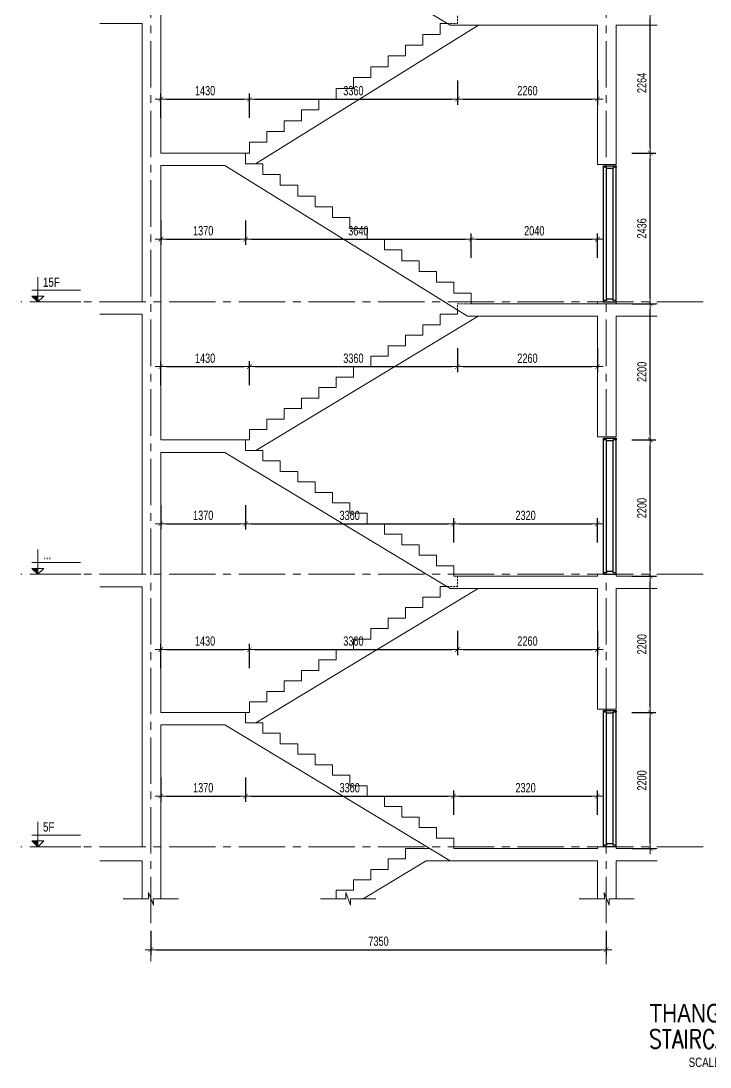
# Model space of a CAD drawing. Header units: millimetres. Extents: x -179076 to 254975, y -18667 to 296191.
# Drawn here: x 62897 to 74023, y 126662 to 143563 of the extents above; entities that cross this region are included whole.
import ezdxf
from ezdxf.enums import TextEntityAlignment as Align

# ---------------------------------------------------------------- set-up
doc = ezdxf.new("R2010")
doc.units = ezdxf.units.MM
doc.linetypes.add('CENTER2', pattern=[1.125, 0.75, -0.125, 0.125, -0.125])
doc.linetypes.add('HIDDEN2', pattern=[4.7625, 3.175, -1.5875])
doc.layers.get('Defpoints').update_dxf_attribs({"color": 151, "lineweight": 9})
doc.layers.add('A-DOOR', color=4, linetype='Continuous')
doc.layers.add('DOOR', color=4, linetype='Continuous')
for name, color, linetype, lineweight in [('NDC_S_ANNO', 7, 'Continuous', 20), ('NDC_S_AXIS', 5, 'CENTER2', 13), ('NDC_S_CONTINUOUS', 3, 'Continuous', 20), ('NDC_S_DIM', 1, 'Continuous', 15), ('NDC_S_ENG TITLE', 3, 'Continuous', 20), ('NDC_S_HIDDEN', 8, 'HIDDEN2', 13), ('NDC_S_SLAB', 2, 'Continuous', 20), ('NDC_S_SYMBOL', 1, 'Continuous', 15), ('NDC_S_TEXT SYMBOL', 7, 'Continuous', 20), ('NDC_S_VN TEXT', 7, 'Continuous', 20), ('NDC_S_VN TITLE', 6, 'Continuous', 35)]:
    doc.layers.add(name, color=color, linetype=linetype, lineweight=lineweight)
doc.styles.add('NDC_ANNO', font='', dxfattribs={"width": 0.8})
doc.styles.add('NDC_DIM', font='', dxfattribs={"width": 0.75})
doc.styles.add('NDC_EN TXT', font='romans.shx', dxfattribs={"width": 0.8})
doc.styles.add('NDC_VIE TXT', font='arial.ttf', dxfattribs={"width": 0.8})
doc.styles.get('NDC_ANNO').set_extended_font_data('Dotum')
doc.styles.get('NDC_DIM').set_extended_font_data('Dotum')
doc.dimstyles.new('NDC_dim_60', dxfattribs={"dimscale": 60, "dimtxt": 2.5, "dimasz": 1.5, "dimexe": 1.5, "dimexo": 2.5, "dimgap": 1, "dimtad": 1, "dimdec": 0, "dimzin": 0, "dimdsep": 46, "dimtxsty": 'NDC_DIM', "dimblk": 'DIMMARK', "dimcen": 0.09, "dimdle": 1.2, "dimclrd": 1, "dimclre": 1, "dimclrt": 3, "dimadec": 0, "dimazin": 0, "dimtfac": 1, "dimtdec": 0, "dimtix": 1, "dimtofl": 0, "dimtmove": 0, "dimatfit": 3, "dimfxl": 5, "dimfxlon": 1, "dimtolj": 1, "dimtzin": 0, "dimarcsym": 0})

# ---------------------------------------------------------------- blocks, each defined once
blk = doc.blocks.new('X-SECTION-2$0$X-SEC-DOO2')
at = {"layer": 'A-DOOR'}
for p, q in [((41976, 101972), (41976, 104172)), ((42021, 102017), (42021, 104127)), ((42131, 102017), (42131, 104127)), ((42176, 101972), (42176, 104172))]:
    blk.add_line(p, q, dxfattribs=at)
for points in [[(41976, 104172), (41976, 104147), (42021, 104147), (42021, 104127), (42131, 104127), (42131, 104147), (42176, 104147), (42176, 104172)], [(41976, 101972), (41976, 101997), (42021, 101997), (42021, 102017), (42131, 102017), (42131, 101997), (42176, 101997), (42176, 101972)]]:
    blk.add_lwpolyline(points, close=True, dxfattribs=at)
at = {"layer": 'Defpoints'}
blk.add_line((41976, 104192), (42176, 104192), dxfattribs=at)
blk = doc.blocks.new('kata_block_CT')
at = {"layer": 'NDC_S_ANNO'}
blk.add_hatch(color=3, dxfattribs=at).paths.add_polyline_path([(0, 1.6), (-1.61, 1.6), (0, 0)])
at = {"layer": 'NDC_S_ANNO', "ltscale": 50}
h = blk.add_hatch(dxfattribs=at)
h.set_pattern_fill('ANSI31', color=256, scale=1.406, style=0)
h.paths.add_polyline_path([(0, 1.6), (0, 0), (1.61, 1.6)])
for p, q in [((-1.59, 3.14), (11.47, 3.14)), ((11.56, 0), (-1.64, 0))]:
    blk.add_line(p, q, dxfattribs=at)
for points in [[(0, 6.69), (0, 0)], [(0, 0), (-1.61, 1.6), (0, 1.6)], [(0, 0), (1.61, 1.6), (0, 1.6)]]:
    blk.add_lwpolyline(points, dxfattribs=at)
at = {"layer": 'NDC_S_ANNO', "color": 8, "ltscale": 50}
blk.add_lwpolyline([(0, 0), (-1.61, 1.6), (0, 1.6)], dxfattribs=at)
at = {"layer": 'NDC_S_TEXT SYMBOL', "color": 3, "style": 'NDC_ANNO', "width": 0.8}
blk.add_attdef('CT', (1.41, 4.07), '', height=2.5, dxfattribs=at)
blk = doc.blocks.new('DIMMARK')
at = {"layer": 'NDC_S_DIM', "color": 1}
blk.add_line((-1.5, 0), (1, 0), dxfattribs=at)
at = {"layer": 'NDC_S_DIM', "color": 2, "const_width": 0.1}
blk.add_lwpolyline([(-0.42, -0.42), (0.42, 0.42)], dxfattribs=at)
blk = doc.blocks.new('*D2729')
at = {"layer": 'Defpoints', "color": 0, "transparency": 16777216}
for p in [(64995, 129380), (72345, 129380), (72345, 128559)]:
    blk.add_point(p, dxfattribs=at)
at = {"layer": 'NDC_S_DIM', "color": 1, "lineweight": -2, "transparency": 16777216}
for p, q in [((64995, 128859), (64995, 128469)), ((72345, 128859), (72345, 128469)), ((65085, 128559), (72255, 128559))]:
    blk.add_line(p, q, dxfattribs=at)
at = {"layer": 'NDC_S_DIM', "color": 1, "lineweight": -2, "transparency": 16777216, "xscale": 90, "yscale": 90, "zscale": 90, "rotation": 180}
blk.add_blockref('DIMMARK', (64995, 128559), dxfattribs=at)
at = {"layer": 'NDC_S_DIM', "color": 1, "lineweight": -2, "transparency": 16777216, "xscale": 90, "yscale": 90, "zscale": 90}
blk.add_blockref('DIMMARK', (72345, 128559), dxfattribs=at)
at = {"layer": 'NDC_S_DIM', "color": 3, "transparency": 16777216, "insert": (68670, 128695), "char_height": 150, "attachment_point": 5, "style": 'NDC_DIM'}
blk.add_mtext('\\A1;7350', dxfattribs=at)
blk = doc.blocks.new('*D2722')
at = {"layer": 'Defpoints', "color": 0, "transparency": 16777216}
for p in [(66525, 132393), (65155, 132193), (66525, 131039)]:
    blk.add_point(p, dxfattribs=at)
at = {"layer": 'NDC_S_DIM', "color": 1, "lineweight": -2, "transparency": 16777216}
for p, q in [((65155, 131339), (65155, 130949)), ((66525, 131339), (66525, 130949)), ((65245, 131039), (66435, 131039))]:
    blk.add_line(p, q, dxfattribs=at)
at = {"layer": 'NDC_S_DIM', "color": 1, "lineweight": -2, "transparency": 16777216, "xscale": 90, "yscale": 90, "zscale": 90, "rotation": 180}
blk.add_blockref('DIMMARK', (65155, 131039), dxfattribs=at)
at = {"layer": 'NDC_S_DIM', "color": 1, "lineweight": -2, "transparency": 16777216, "xscale": 90, "yscale": 90, "zscale": 90}
blk.add_blockref('DIMMARK', (66525, 131039), dxfattribs=at)
at = {"layer": 'NDC_S_DIM', "color": 3, "transparency": 16777216, "insert": (65840, 131174), "char_height": 150, "attachment_point": 5, "style": 'NDC_DIM'}
blk.add_mtext('\\A1;1370', dxfattribs=at)
blk = doc.blocks.new('*D2723')
at = {"layer": 'Defpoints', "color": 0, "transparency": 16777216}
for p in [(66525, 132393), (69885, 131039), (69885, 130223)]:
    blk.add_point(p, dxfattribs=at)
at = {"layer": 'NDC_S_DIM', "color": 1, "lineweight": -2, "transparency": 16777216}
for p, q in [((66525, 131339), (66525, 130949)), ((66615, 131039), (69795, 131039)), ((69885, 130739), (69885, 131129))]:
    blk.add_line(p, q, dxfattribs=at)
at = {"layer": 'NDC_S_DIM', "color": 1, "lineweight": -2, "transparency": 16777216, "xscale": 90, "yscale": 90, "zscale": 90, "rotation": 180}
blk.add_blockref('DIMMARK', (66525, 131039), dxfattribs=at)
at = {"layer": 'NDC_S_DIM', "color": 1, "lineweight": -2, "transparency": 16777216, "xscale": 90, "yscale": 90, "zscale": 90}
blk.add_blockref('DIMMARK', (69885, 131039), dxfattribs=at)
at = {"layer": 'NDC_S_DIM', "color": 3, "transparency": 16777216, "insert": (68205, 131174), "char_height": 150, "attachment_point": 5, "style": 'NDC_DIM'}
blk.add_mtext('\\A1;3360', dxfattribs=at)
blk = doc.blocks.new('*D2724')
at = {"layer": 'Defpoints', "color": 0, "transparency": 16777216}
for p in [(72205, 131039), (69885, 130223), (72205, 130193)]:
    blk.add_point(p, dxfattribs=at)
at = {"layer": 'NDC_S_DIM', "color": 1, "lineweight": -2, "transparency": 16777216}
for p, q in [((69885, 130739), (69885, 131129)), ((69975, 131039), (72115, 131039)), ((72205, 130739), (72205, 131129))]:
    blk.add_line(p, q, dxfattribs=at)
at = {"layer": 'NDC_S_DIM', "color": 1, "lineweight": -2, "transparency": 16777216, "xscale": 90, "yscale": 90, "zscale": 90, "rotation": 180}
blk.add_blockref('DIMMARK', (69885, 131039), dxfattribs=at)
at = {"layer": 'NDC_S_DIM', "color": 1, "lineweight": -2, "transparency": 16777216, "xscale": 90, "yscale": 90, "zscale": 90}
blk.add_blockref('DIMMARK', (72205, 131039), dxfattribs=at)
at = {"layer": 'NDC_S_DIM', "color": 3, "transparency": 16777216, "insert": (71045, 131174), "char_height": 150, "attachment_point": 5, "style": 'NDC_DIM'}
blk.add_mtext('\\A1;2320', dxfattribs=at)
blk = doc.blocks.new('*D2725')
at = {"layer": 'Defpoints', "color": 0, "transparency": 16777216}
for p in [(66585, 133408), (65155, 132393), (66585, 132393)]:
    blk.add_point(p, dxfattribs=at)
at = {"layer": 'NDC_S_DIM', "color": 1, "lineweight": -2, "transparency": 16777216}
for p, q in [((65155, 133108), (65155, 133498)), ((65245, 133408), (66495, 133408)), ((66585, 133108), (66585, 133498))]:
    blk.add_line(p, q, dxfattribs=at)
at = {"layer": 'NDC_S_DIM', "color": 1, "lineweight": -2, "transparency": 16777216, "xscale": 90, "yscale": 90, "zscale": 90, "rotation": 180}
blk.add_blockref('DIMMARK', (65155, 133408), dxfattribs=at)
at = {"layer": 'NDC_S_DIM', "color": 1, "lineweight": -2, "transparency": 16777216, "xscale": 90, "yscale": 90, "zscale": 90}
blk.add_blockref('DIMMARK', (66585, 133408), dxfattribs=at)
at = {"layer": 'NDC_S_DIM', "color": 3, "transparency": 16777216, "insert": (65870, 133544), "char_height": 150, "attachment_point": 5, "style": 'NDC_DIM'}
blk.add_mtext('\\A1;1430', dxfattribs=at)
blk = doc.blocks.new('*D2726')
at = {"layer": 'Defpoints', "color": 0, "transparency": 16777216}
for p in [(69945, 134424), (69945, 133408), (66585, 132393)]:
    blk.add_point(p, dxfattribs=at)
at = {"layer": 'NDC_S_DIM', "color": 1, "lineweight": -2, "transparency": 16777216}
for p, q in [((69945, 133708), (69945, 133318)), ((66585, 133108), (66585, 133498)), ((66675, 133408), (69855, 133408))]:
    blk.add_line(p, q, dxfattribs=at)
at = {"layer": 'NDC_S_DIM', "color": 1, "lineweight": -2, "transparency": 16777216, "xscale": 90, "yscale": 90, "zscale": 90, "rotation": 180}
blk.add_blockref('DIMMARK', (66585, 133408), dxfattribs=at)
at = {"layer": 'NDC_S_DIM', "color": 1, "lineweight": -2, "transparency": 16777216, "xscale": 90, "yscale": 90, "zscale": 90}
blk.add_blockref('DIMMARK', (69945, 133408), dxfattribs=at)
at = {"layer": 'NDC_S_DIM', "color": 3, "transparency": 16777216, "insert": (68265, 133544), "char_height": 150, "attachment_point": 5, "style": 'NDC_DIM'}
blk.add_mtext('\\A1;3360', dxfattribs=at)
blk = doc.blocks.new('*D2727')
at = {"layer": 'Defpoints', "color": 0, "transparency": 16777216}
for p in [(69945, 134424), (72205, 134393), (72205, 133408)]:
    blk.add_point(p, dxfattribs=at)
at = {"layer": 'NDC_S_DIM', "color": 1, "lineweight": -2, "transparency": 16777216}
for p, q in [((69945, 133708), (69945, 133318)), ((72205, 133708), (72205, 133318)), ((70035, 133408), (72115, 133408))]:
    blk.add_line(p, q, dxfattribs=at)
at = {"layer": 'NDC_S_DIM', "color": 1, "lineweight": -2, "transparency": 16777216, "xscale": 90, "yscale": 90, "zscale": 90, "rotation": 180}
blk.add_blockref('DIMMARK', (69945, 133408), dxfattribs=at)
at = {"layer": 'NDC_S_DIM', "color": 1, "lineweight": -2, "transparency": 16777216, "xscale": 90, "yscale": 90, "zscale": 90}
blk.add_blockref('DIMMARK', (72205, 133408), dxfattribs=at)
at = {"layer": 'NDC_S_DIM', "color": 3, "transparency": 16777216, "insert": (71075, 133544), "char_height": 150, "attachment_point": 5, "style": 'NDC_DIM'}
blk.add_mtext('\\A1;2260', dxfattribs=at)
blk = doc.blocks.new('*D2728')
at = {"layer": 'Defpoints', "color": 0, "transparency": 16777216}
for p in [(66525, 136793), (65155, 136593), (66525, 135439)]:
    blk.add_point(p, dxfattribs=at)
at = {"layer": 'NDC_S_DIM', "color": 1, "lineweight": -2, "transparency": 16777216}
for p, q in [((65155, 135739), (65155, 135349)), ((66525, 135739), (66525, 135349)), ((65245, 135439), (66435, 135439))]:
    blk.add_line(p, q, dxfattribs=at)
at = {"layer": 'NDC_S_DIM', "color": 1, "lineweight": -2, "transparency": 16777216, "xscale": 90, "yscale": 90, "zscale": 90, "rotation": 180}
blk.add_blockref('DIMMARK', (65155, 135439), dxfattribs=at)
at = {"layer": 'NDC_S_DIM', "color": 1, "lineweight": -2, "transparency": 16777216, "xscale": 90, "yscale": 90, "zscale": 90}
blk.add_blockref('DIMMARK', (66525, 135439), dxfattribs=at)
at = {"layer": 'NDC_S_DIM', "color": 3, "transparency": 16777216, "insert": (65840, 135574), "char_height": 150, "attachment_point": 5, "style": 'NDC_DIM'}
blk.add_mtext('\\A1;1370', dxfattribs=at)
blk = doc.blocks.new('*D2711')
at = {"layer": 'Defpoints', "color": 0, "transparency": 16777216}
for p in [(66525, 136793), (69885, 135439), (69885, 134593)]:
    blk.add_point(p, dxfattribs=at)
at = {"layer": 'NDC_S_DIM', "color": 1, "lineweight": -2, "transparency": 16777216}
for p, q in [((66525, 135739), (66525, 135349)), ((66615, 135439), (69795, 135439)), ((69885, 135139), (69885, 135529))]:
    blk.add_line(p, q, dxfattribs=at)
at = {"layer": 'NDC_S_DIM', "color": 1, "lineweight": -2, "transparency": 16777216, "xscale": 90, "yscale": 90, "zscale": 90, "rotation": 180}
blk.add_blockref('DIMMARK', (66525, 135439), dxfattribs=at)
at = {"layer": 'NDC_S_DIM', "color": 1, "lineweight": -2, "transparency": 16777216, "xscale": 90, "yscale": 90, "zscale": 90}
blk.add_blockref('DIMMARK', (69885, 135439), dxfattribs=at)
at = {"layer": 'NDC_S_DIM', "color": 3, "transparency": 16777216, "insert": (68205, 135574), "char_height": 150, "attachment_point": 5, "style": 'NDC_DIM'}
blk.add_mtext('\\A1;3360', dxfattribs=at)
blk = doc.blocks.new('*D2712')
at = {"layer": 'Defpoints', "color": 0, "transparency": 16777216}
for p in [(72205, 135439), (69885, 134593), (72205, 134593)]:
    blk.add_point(p, dxfattribs=at)
at = {"layer": 'NDC_S_DIM', "color": 1, "lineweight": -2, "transparency": 16777216}
for p, q in [((69885, 135139), (69885, 135529)), ((69975, 135439), (72115, 135439)), ((72205, 135139), (72205, 135529))]:
    blk.add_line(p, q, dxfattribs=at)
at = {"layer": 'NDC_S_DIM', "color": 1, "lineweight": -2, "transparency": 16777216, "xscale": 90, "yscale": 90, "zscale": 90, "rotation": 180}
blk.add_blockref('DIMMARK', (69885, 135439), dxfattribs=at)
at = {"layer": 'NDC_S_DIM', "color": 1, "lineweight": -2, "transparency": 16777216, "xscale": 90, "yscale": 90, "zscale": 90}
blk.add_blockref('DIMMARK', (72205, 135439), dxfattribs=at)
at = {"layer": 'NDC_S_DIM', "color": 3, "transparency": 16777216, "insert": (71045, 135574), "char_height": 150, "attachment_point": 5, "style": 'NDC_DIM'}
blk.add_mtext('\\A1;2320', dxfattribs=at)
blk = doc.blocks.new('*D2713')
at = {"layer": 'Defpoints', "color": 0, "transparency": 16777216}
for p in [(66585, 137978), (65155, 136793), (66585, 136793)]:
    blk.add_point(p, dxfattribs=at)
at = {"layer": 'NDC_S_DIM', "color": 1, "lineweight": -2, "transparency": 16777216}
for p, q in [((65155, 137678), (65155, 138068)), ((65245, 137978), (66495, 137978)), ((66585, 137678), (66585, 138068))]:
    blk.add_line(p, q, dxfattribs=at)
at = {"layer": 'NDC_S_DIM', "color": 1, "lineweight": -2, "transparency": 16777216, "xscale": 90, "yscale": 90, "zscale": 90, "rotation": 180}
blk.add_blockref('DIMMARK', (65155, 137978), dxfattribs=at)
at = {"layer": 'NDC_S_DIM', "color": 1, "lineweight": -2, "transparency": 16777216, "xscale": 90, "yscale": 90, "zscale": 90}
blk.add_blockref('DIMMARK', (66585, 137978), dxfattribs=at)
at = {"layer": 'NDC_S_DIM', "color": 3, "transparency": 16777216, "insert": (65870, 138113), "char_height": 150, "attachment_point": 5, "style": 'NDC_DIM'}
blk.add_mtext('\\A1;1430', dxfattribs=at)
blk = doc.blocks.new('*D2714')
at = {"layer": 'Defpoints', "color": 0, "transparency": 16777216}
for p in [(69945, 138993), (69945, 137978), (66585, 136793)]:
    blk.add_point(p, dxfattribs=at)
at = {"layer": 'NDC_S_DIM', "color": 1, "lineweight": -2, "transparency": 16777216}
for p, q in [((69945, 138278), (69945, 137888)), ((66585, 137678), (66585, 138068)), ((66675, 137978), (69855, 137978))]:
    blk.add_line(p, q, dxfattribs=at)
at = {"layer": 'NDC_S_DIM', "color": 1, "lineweight": -2, "transparency": 16777216, "xscale": 90, "yscale": 90, "zscale": 90, "rotation": 180}
blk.add_blockref('DIMMARK', (66585, 137978), dxfattribs=at)
at = {"layer": 'NDC_S_DIM', "color": 1, "lineweight": -2, "transparency": 16777216, "xscale": 90, "yscale": 90, "zscale": 90}
blk.add_blockref('DIMMARK', (69945, 137978), dxfattribs=at)
at = {"layer": 'NDC_S_DIM', "color": 3, "transparency": 16777216, "insert": (68265, 138113), "char_height": 150, "attachment_point": 5, "style": 'NDC_DIM'}
blk.add_mtext('\\A1;3360', dxfattribs=at)
blk = doc.blocks.new('*D2715')
at = {"layer": 'Defpoints', "color": 0, "transparency": 16777216}
for p in [(69945, 138993), (72205, 138793), (72205, 137978)]:
    blk.add_point(p, dxfattribs=at)
at = {"layer": 'NDC_S_DIM', "color": 1, "lineweight": -2, "transparency": 16777216}
for p, q in [((69945, 138278), (69945, 137888)), ((72205, 138278), (72205, 137888)), ((70035, 137978), (72115, 137978))]:
    blk.add_line(p, q, dxfattribs=at)
at = {"layer": 'NDC_S_DIM', "color": 1, "lineweight": -2, "transparency": 16777216, "xscale": 90, "yscale": 90, "zscale": 90, "rotation": 180}
blk.add_blockref('DIMMARK', (69945, 137978), dxfattribs=at)
at = {"layer": 'NDC_S_DIM', "color": 1, "lineweight": -2, "transparency": 16777216, "xscale": 90, "yscale": 90, "zscale": 90}
blk.add_blockref('DIMMARK', (72205, 137978), dxfattribs=at)
at = {"layer": 'NDC_S_DIM', "color": 3, "transparency": 16777216, "insert": (71075, 138113), "char_height": 150, "attachment_point": 5, "style": 'NDC_DIM'}
blk.add_mtext('\\A1;2260', dxfattribs=at)
blk = doc.blocks.new('*D2716')
at = {"layer": 'Defpoints', "color": 0, "transparency": 16777216}
for p in [(65155, 141429), (66525, 141429), (66525, 140037)]:
    blk.add_point(p, dxfattribs=at)
at = {"layer": 'NDC_S_DIM', "color": 1, "lineweight": -2, "transparency": 16777216}
for p, q in [((65155, 140337), (65155, 139947)), ((66525, 140337), (66525, 139947)), ((65245, 140037), (66435, 140037))]:
    blk.add_line(p, q, dxfattribs=at)
at = {"layer": 'NDC_S_DIM', "color": 1, "lineweight": -2, "transparency": 16777216, "xscale": 90, "yscale": 90, "zscale": 90, "rotation": 180}
blk.add_blockref('DIMMARK', (65155, 140037), dxfattribs=at)
at = {"layer": 'NDC_S_DIM', "color": 1, "lineweight": -2, "transparency": 16777216, "xscale": 90, "yscale": 90, "zscale": 90}
blk.add_blockref('DIMMARK', (66525, 140037), dxfattribs=at)
at = {"layer": 'NDC_S_DIM', "color": 3, "transparency": 16777216, "insert": (65840, 140172), "char_height": 150, "attachment_point": 5, "style": 'NDC_DIM'}
blk.add_mtext('\\A1;1370', dxfattribs=at)
blk = doc.blocks.new('*D2717')
at = {"layer": 'Defpoints', "color": 0, "transparency": 16777216}
for p in [(66525, 141429), (70165, 140037), (70165, 138993)]:
    blk.add_point(p, dxfattribs=at)
at = {"layer": 'NDC_S_DIM', "color": 1, "lineweight": -2, "transparency": 16777216}
for p, q in [((66525, 140337), (66525, 139947)), ((70165, 139737), (70165, 140127)), ((66615, 140037), (70075, 140037))]:
    blk.add_line(p, q, dxfattribs=at)
at = {"layer": 'NDC_S_DIM', "color": 1, "lineweight": -2, "transparency": 16777216, "xscale": 90, "yscale": 90, "zscale": 90, "rotation": 180}
blk.add_blockref('DIMMARK', (66525, 140037), dxfattribs=at)
at = {"layer": 'NDC_S_DIM', "color": 1, "lineweight": -2, "transparency": 16777216, "xscale": 90, "yscale": 90, "zscale": 90}
blk.add_blockref('DIMMARK', (70165, 140037), dxfattribs=at)
at = {"layer": 'NDC_S_DIM', "color": 3, "transparency": 16777216, "insert": (68345, 140172), "char_height": 150, "attachment_point": 5, "style": 'NDC_DIM'}
blk.add_mtext('\\A1;3640', dxfattribs=at)
blk = doc.blocks.new('*D2718')
at = {"layer": 'Defpoints', "color": 0, "transparency": 16777216}
for p in [(72205, 140037), (70165, 138993), (72205, 138993)]:
    blk.add_point(p, dxfattribs=at)
at = {"layer": 'NDC_S_DIM', "color": 1, "lineweight": -2, "transparency": 16777216}
for p, q in [((70165, 139737), (70165, 140127)), ((72205, 139737), (72205, 140127)), ((70255, 140037), (72115, 140037))]:
    blk.add_line(p, q, dxfattribs=at)
at = {"layer": 'NDC_S_DIM', "color": 1, "lineweight": -2, "transparency": 16777216, "xscale": 90, "yscale": 90, "zscale": 90, "rotation": 180}
blk.add_blockref('DIMMARK', (70165, 140037), dxfattribs=at)
at = {"layer": 'NDC_S_DIM', "color": 1, "lineweight": -2, "transparency": 16777216, "xscale": 90, "yscale": 90, "zscale": 90}
blk.add_blockref('DIMMARK', (72205, 140037), dxfattribs=at)
at = {"layer": 'NDC_S_DIM', "color": 3, "transparency": 16777216, "insert": (71185, 140172), "char_height": 150, "attachment_point": 5, "style": 'NDC_DIM'}
blk.add_mtext('\\A1;2040', dxfattribs=at)
blk = doc.blocks.new('*D2719')
at = {"layer": 'Defpoints', "color": 0, "transparency": 16777216}
for p in [(66585, 142300), (65155, 141429), (66585, 141429)]:
    blk.add_point(p, dxfattribs=at)
at = {"layer": 'NDC_S_DIM', "color": 1, "lineweight": -2, "transparency": 16777216}
for p, q in [((65155, 142000), (65155, 142390)), ((66585, 142000), (66585, 142390)), ((65245, 142300), (66495, 142300))]:
    blk.add_line(p, q, dxfattribs=at)
at = {"layer": 'NDC_S_DIM', "color": 1, "lineweight": -2, "transparency": 16777216, "xscale": 90, "yscale": 90, "zscale": 90, "rotation": 180}
blk.add_blockref('DIMMARK', (65155, 142300), dxfattribs=at)
at = {"layer": 'NDC_S_DIM', "color": 1, "lineweight": -2, "transparency": 16777216, "xscale": 90, "yscale": 90, "zscale": 90}
blk.add_blockref('DIMMARK', (66585, 142300), dxfattribs=at)
at = {"layer": 'NDC_S_DIM', "color": 3, "transparency": 16777216, "insert": (65870, 142435), "char_height": 150, "attachment_point": 5, "style": 'NDC_DIM'}
blk.add_mtext('\\A1;1430', dxfattribs=at)
blk = doc.blocks.new('*D2720')
at = {"layer": 'Defpoints', "color": 0, "transparency": 16777216}
for p in [(69945, 143519), (69945, 142300), (66585, 141429)]:
    blk.add_point(p, dxfattribs=at)
at = {"layer": 'NDC_S_DIM', "color": 1, "lineweight": -2, "transparency": 16777216}
for p, q in [((69945, 142600), (69945, 142210)), ((66585, 142000), (66585, 142390)), ((66675, 142300), (69855, 142300))]:
    blk.add_line(p, q, dxfattribs=at)
at = {"layer": 'NDC_S_DIM', "color": 1, "lineweight": -2, "transparency": 16777216, "xscale": 90, "yscale": 90, "zscale": 90, "rotation": 180}
blk.add_blockref('DIMMARK', (66585, 142300), dxfattribs=at)
at = {"layer": 'NDC_S_DIM', "color": 1, "lineweight": -2, "transparency": 16777216, "xscale": 90, "yscale": 90, "zscale": 90}
blk.add_blockref('DIMMARK', (69945, 142300), dxfattribs=at)
at = {"layer": 'NDC_S_DIM', "color": 3, "transparency": 16777216, "insert": (68265, 142435), "char_height": 150, "attachment_point": 5, "style": 'NDC_DIM'}
blk.add_mtext('\\A1;3360', dxfattribs=at)
blk = doc.blocks.new('*D2721')
at = {"layer": 'Defpoints', "color": 0, "transparency": 16777216}
for p in [(69945, 143519), (72205, 143519), (72205, 142300)]:
    blk.add_point(p, dxfattribs=at)
at = {"layer": 'NDC_S_DIM', "color": 1, "lineweight": -2, "transparency": 16777216}
for p, q in [((69945, 142600), (69945, 142210)), ((72205, 142600), (72205, 142210)), ((70035, 142300), (72115, 142300))]:
    blk.add_line(p, q, dxfattribs=at)
at = {"layer": 'NDC_S_DIM', "color": 1, "lineweight": -2, "transparency": 16777216, "xscale": 90, "yscale": 90, "zscale": 90, "rotation": 180}
blk.add_blockref('DIMMARK', (69945, 142300), dxfattribs=at)
at = {"layer": 'NDC_S_DIM', "color": 1, "lineweight": -2, "transparency": 16777216, "xscale": 90, "yscale": 90, "zscale": 90}
blk.add_blockref('DIMMARK', (72205, 142300), dxfattribs=at)
at = {"layer": 'NDC_S_DIM', "color": 3, "transparency": 16777216, "insert": (71075, 142435), "char_height": 150, "attachment_point": 5, "style": 'NDC_DIM'}
blk.add_mtext('\\A1;2260', dxfattribs=at)
blk = doc.blocks.new('Drawing name_symbol')
at = {"layer": 'NDC_S_ENG TITLE', "style": 'NDC_EN TXT', "width": 0.8}
blk.add_attdef('SECTDET1', text='', height=5, dxfattribs=at).set_placement((0, 1.01), align=Align.CENTER)
at = {"layer": 'NDC_S_TEXT SYMBOL', "lineweight": 25, "style": 'NDC_ANNO', "width": 0.8}
blk.add_attdef('SSCALE', text='', height=2.5, dxfattribs=at).set_placement((0, -4), align=Align.CENTER)
at = {"layer": 'NDC_S_VN TITLE', "style": 'NDC_VIE TXT', "width": 0.8}
blk.add_attdef('SECTDET2', text='', height=5, dxfattribs=at).set_placement((0, 7.97), align=Align.CENTER)
blk = doc.blocks.new('*D3028')
at = {"layer": 'Defpoints', "color": 0, "transparency": 16777216}
for p in [(66585, 132393), (73058, 132393), (69885, 130193)]:
    blk.add_point(p, dxfattribs=at)
at = {"layer": 'NDC_S_DIM', "color": 1, "lineweight": -2, "transparency": 16777216}
for p, q in [((72758, 132393), (73148, 132393)), ((73058, 130283), (73058, 132303)), ((72758, 130193), (73148, 130193))]:
    blk.add_line(p, q, dxfattribs=at)
at = {"layer": 'NDC_S_DIM', "color": 1, "lineweight": -2, "transparency": 16777216, "xscale": 90, "yscale": 90, "zscale": 90}
for p, rotation in [((73058, 132393), 90), ((73058, 130193), 270)]:
    blk.add_blockref('DIMMARK', p, dxfattribs=dict(at, rotation=rotation))
at = {"layer": 'NDC_S_DIM', "color": 3, "transparency": 16777216, "insert": (72923, 131293), "char_height": 150, "attachment_point": 5, "rotation": 90, "style": 'NDC_DIM'}
blk.add_mtext('\\A1;2200', dxfattribs=at)
blk = doc.blocks.new('*D3029')
at = {"layer": 'Defpoints', "color": 0, "transparency": 16777216}
for p in [(69885, 134593), (73058, 134593), (66585, 132393)]:
    blk.add_point(p, dxfattribs=at)
at = {"layer": 'NDC_S_DIM', "color": 1, "lineweight": -2, "transparency": 16777216}
for p, q in [((72758, 134593), (73148, 134593)), ((73058, 132483), (73058, 134503)), ((72758, 132393), (73148, 132393))]:
    blk.add_line(p, q, dxfattribs=at)
at = {"layer": 'NDC_S_DIM', "color": 1, "lineweight": -2, "transparency": 16777216, "xscale": 90, "yscale": 90, "zscale": 90}
for p, rotation in [((73058, 134593), 90), ((73058, 132393), 270)]:
    blk.add_blockref('DIMMARK', p, dxfattribs=dict(at, rotation=rotation))
at = {"layer": 'NDC_S_DIM', "color": 3, "transparency": 16777216, "insert": (72923, 133493), "char_height": 150, "attachment_point": 5, "rotation": 90, "style": 'NDC_DIM'}
blk.add_mtext('\\A1;2200', dxfattribs=at)
blk = doc.blocks.new('*D3030')
at = {"layer": 'Defpoints', "color": 0, "transparency": 16777216}
for p in [(66585, 136793), (73058, 136793), (69885, 134593)]:
    blk.add_point(p, dxfattribs=at)
at = {"layer": 'NDC_S_DIM', "color": 1, "lineweight": -2, "transparency": 16777216}
for p, q in [((72758, 136793), (73148, 136793)), ((73058, 134683), (73058, 136703)), ((72758, 134593), (73148, 134593))]:
    blk.add_line(p, q, dxfattribs=at)
at = {"layer": 'NDC_S_DIM', "color": 1, "lineweight": -2, "transparency": 16777216, "xscale": 90, "yscale": 90, "zscale": 90}
for p, rotation in [((73058, 136793), 90), ((73058, 134593), 270)]:
    blk.add_blockref('DIMMARK', p, dxfattribs=dict(at, rotation=rotation))
at = {"layer": 'NDC_S_DIM', "color": 3, "transparency": 16777216, "insert": (72923, 135693), "char_height": 150, "attachment_point": 5, "rotation": 90, "style": 'NDC_DIM'}
blk.add_mtext('\\A1;2200', dxfattribs=at)
blk = doc.blocks.new('*D3031')
at = {"layer": 'Defpoints', "color": 0, "transparency": 16777216}
for p in [(70165, 138993), (73058, 138993), (66585, 136793)]:
    blk.add_point(p, dxfattribs=at)
at = {"layer": 'NDC_S_DIM', "color": 1, "lineweight": -2, "transparency": 16777216}
for p, q in [((72758, 138993), (73148, 138993)), ((73058, 136883), (73058, 138903)), ((72758, 136793), (73148, 136793))]:
    blk.add_line(p, q, dxfattribs=at)
at = {"layer": 'NDC_S_DIM', "color": 1, "lineweight": -2, "transparency": 16777216, "xscale": 90, "yscale": 90, "zscale": 90}
for p, rotation in [((73058, 138993), 90), ((73058, 136793), 270)]:
    blk.add_blockref('DIMMARK', p, dxfattribs=dict(at, rotation=rotation))
at = {"layer": 'NDC_S_DIM', "color": 3, "transparency": 16777216, "insert": (72923, 137893), "char_height": 150, "attachment_point": 5, "rotation": 90, "style": 'NDC_DIM'}
blk.add_mtext('\\A1;2200', dxfattribs=at)
blk = doc.blocks.new('*D3032')
at = {"layer": 'Defpoints', "color": 0, "transparency": 16777216}
for p in [(66525, 141429), (73058, 141429), (70165, 138993)]:
    blk.add_point(p, dxfattribs=at)
at = {"layer": 'NDC_S_DIM', "color": 1, "lineweight": -2, "transparency": 16777216}
for p, q in [((72758, 141429), (73148, 141429)), ((73058, 139083), (73058, 141339)), ((72758, 138993), (73148, 138993))]:
    blk.add_line(p, q, dxfattribs=at)
at = {"layer": 'NDC_S_DIM', "color": 1, "lineweight": -2, "transparency": 16777216, "xscale": 90, "yscale": 90, "zscale": 90}
for p, rotation in [((73058, 141429), 90), ((73058, 138993), 270)]:
    blk.add_blockref('DIMMARK', p, dxfattribs=dict(at, rotation=rotation))
at = {"layer": 'NDC_S_DIM', "color": 3, "transparency": 16777216, "insert": (72923, 140211), "char_height": 150, "attachment_point": 5, "rotation": 90, "style": 'NDC_DIM'}
blk.add_mtext('\\A1;2436', dxfattribs=at)
blk = doc.blocks.new('*D3033')
at = {"layer": 'Defpoints', "color": 0, "transparency": 16777216}
for p in [(69885, 143693), (73058, 143693), (66525, 141429)]:
    blk.add_point(p, dxfattribs=at)
at = {"layer": 'NDC_S_DIM', "color": 1, "lineweight": -2, "transparency": 16777216}
for p, q in [((72758, 143693), (73148, 143693)), ((73058, 141519), (73058, 143603)), ((72758, 141429), (73148, 141429))]:
    blk.add_line(p, q, dxfattribs=at)
at = {"layer": 'NDC_S_DIM', "color": 1, "lineweight": -2, "transparency": 16777216, "xscale": 90, "yscale": 90, "zscale": 90}
for p, rotation in [((73058, 143693), 90), ((73058, 141429), 270)]:
    blk.add_blockref('DIMMARK', p, dxfattribs=dict(at, rotation=rotation))
at = {"layer": 'NDC_S_DIM', "color": 3, "transparency": 16777216, "insert": (72923, 142561), "char_height": 150, "attachment_point": 5, "rotation": 90, "style": 'NDC_DIM'}
blk.add_mtext('\\A1;2264', dxfattribs=at)

msp = doc.modelspace()

# ---------------------------------------------------------------- linework, layer by layer
at = {"layer": 'NDC_S_AXIS', "ltscale": 1000}
for p, q in [((64993.8, 157862.8), (64993.8, 128368.6)), ((72343.8, 157862.8), (72345.3, 128325.5))]:
    msp.add_line(p, q, dxfattribs=at)
for points in [[(73913.6, 139023), (62897.3, 139023)], [(73913.6, 139023), (62897.3, 139023)], [(73913.6, 134623), (62897.3, 134623)], [(73913.6, 130223), (62897.3, 130223)]]:
    msp.add_lwpolyline(points, dxfattribs=at)
at = {"layer": 'NDC_S_CONTINUOUS'}
for p, q in [((66684.2, 141255), (70282.6, 143493)), ((66691.9, 136623.8), (70281, 138793)), ((66691.9, 132223.8), (70281, 134393)), ((69440.9, 129993), (68424.4, 129380.4)), ((69829.5, 129993), (69440.9, 129993))]:
    msp.add_line(p, q, dxfattribs=at)
for points in [[(66525.3, 141429), (66585.3, 141429), (66585.3, 141603.2), (66865.3, 141603.2), (66865.3, 141777.3), (67145.3, 141777.3), (67145.3, 141951.5), (67425.3, 141951.5), (67425.3, 142125.7), (67705.3, 142125.7), (67705.3, 142299.8), (67985.3, 142299.8), (67985.3, 142474), (68265.4, 142474), (68265.4, 142648.1), (68545.4, 142648.1), (68545.4, 142822.3), (68825.4, 142822.3), (68825.4, 142996.4), (69105.4, 142996.4), (69105.4, 143170.6), (69385.4, 143170.6), (69385.4, 143344.7), (69665.5, 143344.7), (69665.5, 143518.9), (69786.7, 143518.9)], [(66525.3, 132393), (66585.3, 132393), (66585.3, 132562.3), (66865.3, 132562.3), (66865.3, 132731.5), (67145.3, 132731.5), (67145.3, 132900.7), (67425.3, 132900.7), (67425.3, 133070), (67705.3, 133070), (67705.3, 133239.2), (67985.3, 133239.2), (67985.3, 133408.4), (68265.3, 133408.4), (68265.3, 133577.7), (68545.3, 133577.7), (68545.3, 133746.9), (68825.3, 133746.9), (68825.3, 133916.1), (69105.3, 133916.1), (69105.3, 134085.3), (69385.3, 134085.3), (69385.3, 134254.6), (69665.3, 134254.6), (69665.3, 134423.8), (69778.6, 134423.8)], [(69498.6, 130193), (69105.3, 130193), (69105.3, 130024.3), (68825.3, 130024.3), (68825.3, 129855.5), (68545.3, 129855.5), (68545.3, 129686.8), (68265.3, 129686.8), (68265.3, 129518), (67985.3, 129518), (67985.3, 129380.4)]]:
    msp.add_lwpolyline(points, dxfattribs=at)
at = {"layer": 'NDC_S_CONTINUOUS', "elevation": 0}
msp.add_lwpolyline([(66525.3, 136793), (66585.3, 136793), (66585.3, 136962.3), (66865.3, 136962.3), (66865.3, 137131.5), (67145.3, 137131.5), (67145.3, 137300.7), (67425.3, 137300.7), (67425.3, 137470), (67705.3, 137470), (67705.3, 137639.2), (67985.3, 137639.2), (67985.3, 137808.4), (68265.3, 137808.4), (68265.3, 137977.7), (68545.3, 137977.7), (68545.3, 138146.9), (68825.3, 138146.9), (68825.3, 138316.1), (69105.3, 138316.1), (69105.3, 138485.3), (69385.3, 138485.3), (69385.3, 138654.6), (69665.3, 138654.6), (69665.3, 138823.8), (69945.3, 138823.8), (69945.3, 138894.3)], dxfattribs=at)
at = {"layer": 'NDC_S_HIDDEN', "ltscale": 10}
for points in [[(69786.7, 143518.9), (69945.5, 143518.9), (69945.5, 143693)], [(69778.6, 134423.8), (69945.3, 134423.8), (69945.3, 134593)]]:
    msp.add_lwpolyline(points, dxfattribs=at)
at = {"layer": 'NDC_S_HIDDEN', "ltscale": 10, "elevation": 0}
msp.add_lwpolyline([(69945.3, 138894.3), (69945.3, 138993), (70165.3, 138993)], dxfattribs=at)
at = {"layer": 'NDC_S_SLAB'}
for p, q in [((66189.5, 145693), (69829.5, 143493)), ((64173, 143523), (64855.3, 143523)), ((64855.3, 143523), (64855.3, 139023)), ((69829.5, 143493), (72205.3, 143493)), ((69829.5, 143493), (72205.3, 143493)), ((72205.3, 143493), (72205.3, 141243)), ((72505.3, 141243), (72505.3, 143493)), ((72505.3, 143493), (73167.3, 143493)), ((72205.3, 141243), (72505.3, 141243)), ((65155.3, 139023), (65155.3, 136793)), ((72205.3, 139023), (72205.3, 138993)), ((72505.3, 139023), (72205.3, 139023)), ((72505.3, 139023), (72505.3, 138993)), ((64173, 138823), (64855.3, 138823)), ((64855.3, 138823), (64855.3, 134623)), ((72205.3, 136843), (72205.3, 138793)), ((72205.3, 138793), (72205.3, 136843)), ((72505.3, 138793), (73167.3, 138793)), ((72505.3, 136843), (72505.3, 138793)), ((72505.3, 138793), (73167.3, 138793)), ((72505.3, 138793), (72505.3, 136843)), ((72505.3, 136843), (72205.3, 136843)), ((72505.3, 136843), (72205.3, 136843)), ((66189.5, 136593), (65155.3, 136593)), ((65155.3, 136593), (65155.3, 134623)), ((66189.5, 136593), (69829.5, 134393)), ((65155.3, 134623), (65155.3, 132393)), ((72205.3, 134623), (72205.3, 134593)), ((72505.3, 134623), (72205.3, 134623)), ((72505.3, 134623), (72505.3, 134593)), ((64173, 134423), (64855.3, 134423)), ((64855.3, 134423), (64855.3, 130223)), ((69829.5, 134393), (72205.3, 134393)), ((72505.3, 134393), (73167.3, 134393)), ((65155.3, 132193), (65155.3, 129380.4)), ((66189.5, 132193), (65155.3, 132193)), ((66189.5, 132193), (69829.5, 129993)), ((72205.3, 130223), (72205.3, 130193)), ((64173, 129993), (64855.3, 129993)), ((64855.3, 129993), (64855.3, 129380.4)), ((69829.5, 129993), (72205.3, 129993)), ((72205.3, 129993), (72205.3, 129380.4)), ((72505.3, 129993), (73167.3, 129993))]:
    msp.add_line(p, q, dxfattribs=at)
for points in [[(73167.3, 138993), (70165.3, 138993), (70165.3, 139167), (69885.3, 139167), (69885.3, 139341), (69605.3, 139341), (69605.3, 139515), (69325.3, 139515), (69325.3, 139689), (69045.3, 139689), (69045.3, 139863), (68765.3, 139863), (68765.3, 140037), (68485.3, 140037), (68485.3, 140211), (68205.3, 140211), (68205.3, 140385), (67925.3, 140385), (67925.3, 140559), (67645.3, 140559), (67645.3, 140733), (67365.3, 140733), (67365.3, 140907), (67085.3, 140907), (67085.3, 141081), (66805.3, 141081), (66805.3, 141255), (66525.3, 141255), (66525.3, 141429), (65155.3, 141429), (65155.3, 143723)], [(72205.5, 138793), (70108.2, 138793), (66188.2, 141229), (65155.3, 141229), (65155.3, 139011)], [(64173, 139023), (64173, 139023), (64855.3, 139023)], [(73167.3, 138993), (72505.3, 138993)], [(72205.3, 134593), (69885.3, 134593), (69885.3, 134762.3), (69605.3, 134762.3), (69605.3, 134931.5), (69325.3, 134931.5), (69325.3, 135100.7), (69045.3, 135100.7), (69045.3, 135270), (68765.3, 135270), (68765.3, 135439.2), (68485.3, 135439.2), (68485.3, 135608.4), (68205.3, 135608.4), (68205.3, 135777.7), (67925.3, 135777.7), (67925.3, 135946.9), (67645.3, 135946.9), (67645.3, 136116.1), (67365.3, 136116.1), (67365.3, 136285.3), (67085.3, 136285.3), (67085.3, 136454.6), (66805.3, 136454.6), (66805.3, 136623.8), (66525.3, 136623.8), (66525.3, 136793), (65155.3, 136793)], [(64173, 134623), (64855.3, 134623)], [(73167.3, 134593), (72505.3, 134593)], [(72205.3, 134393), (72205.3, 132443), (72505.3, 132443), (72505.3, 134393)], [(72205.3, 130193), (69885.3, 130193), (69885.3, 130362.3), (69605.3, 130362.3), (69605.3, 130531.5), (69325.3, 130531.5), (69325.3, 130700.7), (69045.3, 130700.7), (69045.3, 130870), (68765.3, 130870), (68765.3, 131039.2), (68485.3, 131039.2), (68485.3, 131208.4), (68205.3, 131208.4), (68205.3, 131377.7), (67925.3, 131377.7), (67925.3, 131546.9), (67645.3, 131546.9), (67645.3, 131716.1), (67365.3, 131716.1), (67365.3, 131885.3), (67085.3, 131885.3), (67085.3, 132054.6), (66805.3, 132054.6), (66805.3, 132223.8), (66525.3, 132223.8), (66525.3, 132393), (65155.3, 132393)], [(64173, 130223), (64855.3, 130223)], [(72505.3, 130193), (72505.3, 130223), (72205.3, 130223)], [(73167.3, 130193), (72505.3, 130193)], [(72505.3, 129380.4), (72505.3, 129993)]]:
    msp.add_lwpolyline(points, dxfattribs=at)
at = {"layer": 'NDC_S_SYMBOL'}
for points in [[(64547.9, 129380.4), (64957.5, 129380.4), (64955.3, 129480.4), (65035.3, 129280.4), (65033.1, 129380.4), (65439.4, 129380.4)], [(67733.3, 129380.4), (68142.9, 129380.4), (68140.7, 129480.4), (68220.7, 129280.4), (68218.5, 129380.4), (68624.8, 129380.4)], [(71907.8, 129380.4), (72317.4, 129380.4), (72315.3, 129480.4), (72395.3, 129280.4), (72393.1, 129380.4), (72799.4, 129380.4)]]:
    msp.add_lwpolyline(points, dxfattribs=at)

# ---------------------------------------------------------------- block references
at = {"layer": 'DOOR', "xscale": -1}
for p in [(114480.8, 37051.2), (114480.8, 32651.2), (114480.8, 32651.2), (114480.8, 28251.2)]:
    msp.add_blockref('X-SECTION-2$0$X-SEC-DOO2', p, dxfattribs=at)
at = {"layer": 'NDC_S_ANNO', "xscale": 60, "yscale": 60, "zscale": 60}
msp.add_blockref('Drawing name_symbol', (74153.7, 126904.5), dxfattribs=at).add_auto_attribs({'SECTDET1': 'STAIRCASE 03', 'SECTDET2': 'THANG BỘ 03', 'SSCALE': 'SCALE 1 : 60'})
at = {"layer": 'NDC_S_VN TEXT', "xscale": 60, "yscale": 60, "zscale": 60}
for p, values in [((63168.9, 139023), {'CT': '15F'}), ((63168.9, 134623), {'CT': '...'}), ((63168.9, 130223), {'CT': '5F'})]:
    msp.add_blockref('kata_block_CT', p, dxfattribs=at).add_auto_attribs(values)

# ---------------------------------------------------------------- dimensions: what is measured, and where the dimension line sits
at = {"layer": 'NDC_S_DIM'}
for base, p1, p2, picture, middle in [((73057.7, 143693), (66525.3, 141429), (69885.3, 143693), '*D3033', (72922.6, 142561)), ((73057.7, 141429), (70165.3, 138993), (66525.3, 141429), '*D3032', (72922.6, 140211)), ((73057.7, 138993), (66585.3, 136793), (70165.3, 138993), '*D3031', (72922.6, 137893)), ((73057.7, 136793), (69885.3, 134593), (66585.3, 136793), '*D3030', (72922.6, 135693)), ((73057.7, 134593), (66585.3, 132393), (69885.3, 134593), '*D3029', (72922.6, 133493))]:
    dim = msp.add_linear_dim(base=base, p1=p1, p2=p2, angle=90, dimstyle='NDC_dim_60', override={"dimtmove": 1}, dxfattribs=at)
    dim.commit()
    dim.dimension.update_dxf_attribs({"geometry": picture, "text_midpoint": middle})
for base, p1, p2, picture, middle in [((69945.5, 142299.8), (66585.3, 141429), (69945.5, 143518.9), '*D2720', (68265.4, 142434.9)), ((72205.3, 142299.8), (69945.5, 143518.9), (72205.3, 143518.9), '*D2721', (71075.4, 142434.9)), ((70165.3, 140037), (66525.3, 141429), (70165.3, 138993), '*D2717', (68345.3, 140172.1)), ((72205.3, 140037), (70165.3, 138993), (72205.3, 138993), '*D2718', (71185.3, 140172.1)), ((69945.3, 137977.7), (66585.3, 136793), (69945.3, 138993), '*D2714', (68265.3, 138112.8)), ((72205.3, 137977.7), (69945.3, 138993), (72205.3, 138793), '*D2715', (71075.3, 138112.8)), ((69885.3, 135439.2), (66525.3, 136793), (69885.3, 134593), '*D2711', (68205.3, 135574.3)), ((72205.3, 135439.2), (69885.3, 134593), (72205.3, 134593), '*D2712', (71045.3, 135574.3)), ((69945.3, 133408.4), (66585.3, 132393), (69945.3, 134423.8), '*D2726', (68265.3, 133543.5)), ((72205.3, 133408.4), (69945.3, 134423.8), (72205.3, 134393), '*D2727', (71075.3, 133543.5)), ((69885.3, 131039.2), (66525.3, 132393), (69885.3, 130223), '*D2723', (68205.3, 131174.3)), ((72205.3, 131039.2), (69885.3, 130223), (72205.3, 130193), '*D2724', (71045.3, 131174.3))]:
    dim = msp.add_linear_dim(base=base, p1=p1, p2=p2, dimstyle='NDC_dim_60', override={"dimtmove": 1}, dxfattribs=at)
    dim.commit()
    dim.dimension.update_dxf_attribs({"geometry": picture, "text_midpoint": middle})
for base, p1, p2, picture, middle in [((66585.3, 142299.8), (65155.3, 141429), (66585.3, 141429), '*D2719', (65870.3, 142434.9)), ((66525.3, 140037), (65155.3, 141429), (66525.3, 141429), '*D2716', (65840.3, 140172.1)), ((66585.3, 137977.7), (65155.3, 136793), (66585.3, 136793), '*D2713', (65870.3, 138112.8)), ((66525.3, 135439.2), (65155.3, 136593), (66525.3, 136793), '*D2728', (65840.3, 135574.3)), ((66585.3, 133408.4), (65155.3, 132393), (66585.3, 132393), '*D2725', (65870.3, 133543.5)), ((66525.3, 131039.2), (65155.3, 132193), (66525.3, 132393), '*D2722', (65840.3, 131174.3)), ((72345.3, 128559.4), (64995.3, 129380.4), (72345.3, 129380.4), '*D2729', (68670.3, 128694.5))]:
    dim = msp.add_linear_dim(base=base, p1=p1, p2=p2, dimstyle='NDC_dim_60', dxfattribs=at)
    dim.commit()
    dim.dimension.update_dxf_attribs({"geometry": picture, "text_midpoint": middle})
dim = msp.add_linear_dim(base=(73057.7, 132393), p1=(69885.3, 130193), p2=(66585.3, 132393), angle=90, dimstyle='NDC_dim_60', dxfattribs=at)
dim.commit()
dim.dimension.update_dxf_attribs({"geometry": '*D3028', "text_midpoint": (72922.6, 131293)})

doc.saveas('drawing.dxf')
